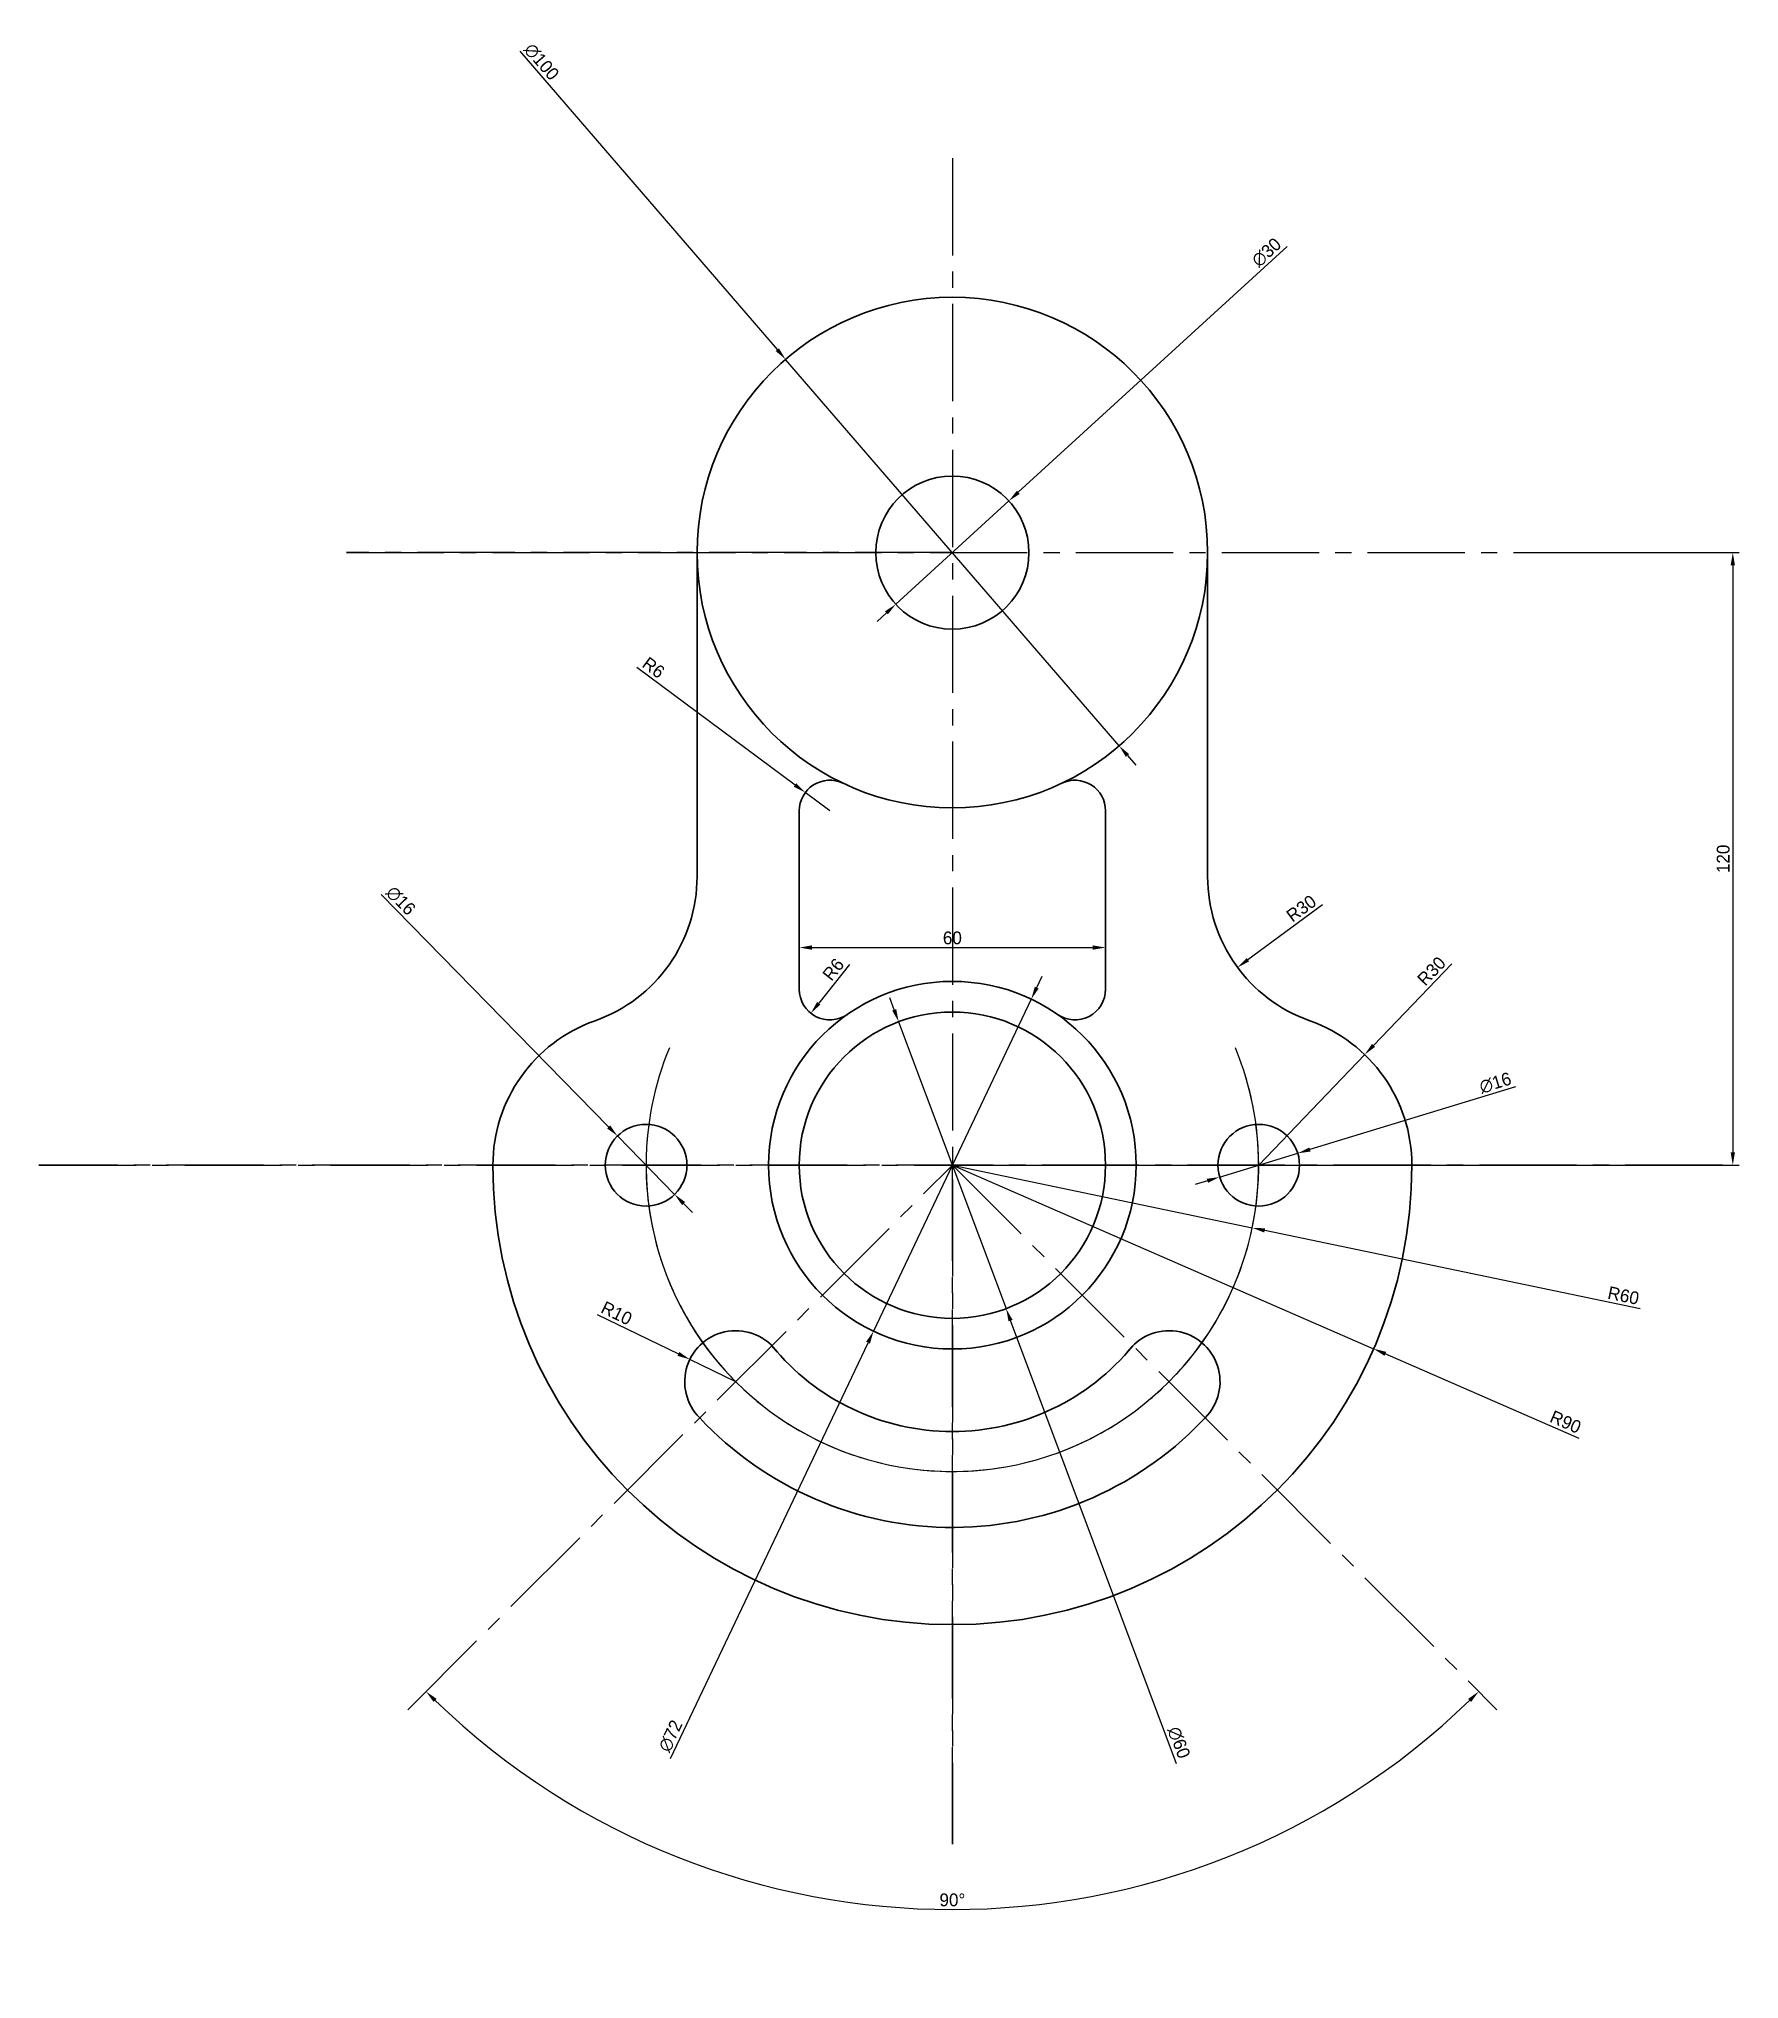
# Model space of a CAD drawing. Header units: millimetres. Extents: x -179 to 154, y -159 to 221.
import ezdxf

# ---------------------------------------------------------------- set-up
doc = ezdxf.new("R2010")
doc.units = ezdxf.units.MM
doc.linetypes.add('осевая2', pattern=[28.575, 19.05, -3.175, 3.175, -3.175])
doc.dimstyles.new('ISO-25', dxfattribs={"dimtxt": 2.5, "dimasz": 2.5, "dimexe": 1.25, "dimexo": 0.625, "dimtad": 1, "dimtxsty": 'Standard', "dimcen": 2.5, "dimadec": 0, "dimazin": 0, "dimtfac": 1, "dimtmove": 0, "dimatfit": 3, "dimfxl": 1, "dimarcsym": 0})

# ---------------------------------------------------------------- blocks, each defined once
blk = doc.blocks.new('*D2')
at = {"color": 0, "lineweight": -2}
for p, q in [((-84.75, 218.21), (-34.3, 159.75)), ((32.67, 82.15), (-32.67, 157.85)), ((34.3, 80.25), (35.93, 78.36))]:
    blk.add_line(p, q, dxfattribs=at)
at = {"color": 0}
for points in [[(-33.98, 160.02), (-34.61, 159.47), (-32.67, 157.85)], [(34.61, 80.53), (33.98, 79.98), (32.67, 82.15)]]:
    blk.add_solid(points, dxfattribs=at)
at = {"layer": 'Defpoints', "color": 0}
for p in [(-32.67, 157.85), (32.67, 82.15)]:
    blk.add_point(p, dxfattribs=at)
at = {"color": 0, "insert": (-80.48, 216.13), "char_height": 2.5, "attachment_point": 5, "rotation": 310.7924}
blk.add_mtext('∅100', dxfattribs=at)
blk = doc.blocks.new('*D3')
at = {"color": 0, "lineweight": -2}
for p, q in [((65.57, 179.93), (12.92, 131.81)), ((-11.07, 109.88), (11.07, 130.12)), ((-12.92, 108.19), (-14.76, 106.51))]:
    blk.add_line(p, q, dxfattribs=at)
at = {"color": 0}
for points in [[(12.64, 132.11), (13.2, 131.5), (11.07, 130.12)], [(-13.2, 108.5), (-12.64, 107.89), (-11.07, 109.88)]]:
    blk.add_solid(points, dxfattribs=at)
at = {"layer": 'Defpoints', "color": 0}
for p in [(11.07, 130.12), (-11.07, 109.88)]:
    blk.add_point(p, dxfattribs=at)
at = {"color": 0, "insert": (61.54, 178.79), "char_height": 2.5, "attachment_point": 5, "rotation": 42.4284}
blk.add_mtext('∅30', dxfattribs=at)
blk = doc.blocks.new('*D4')
at = {"color": 0, "lineweight": -2}
for p, q in [((-61.83, 97.57), (-30.82, 74.48)), ((-24, 69.4), (-28.81, 72.99))]:
    blk.add_line(p, q, dxfattribs=at)
at = {"color": 0}
blk.add_solid([(-30.57, 74.81), (-31.07, 74.15), (-28.81, 72.99)], dxfattribs=at)
at = {"layer": 'Defpoints', "color": 0}
for p in [(-28.81, 72.99), (-24, 69.4)]:
    blk.add_point(p, dxfattribs=at)
at = {"color": 0, "insert": (-58.53, 97.46), "char_height": 2.5, "attachment_point": 5, "rotation": 323.3273}
blk.add_mtext('R6', dxfattribs=at)
blk = doc.blocks.new('*D5')
at = {"color": 0, "lineweight": -2}
for p, q in [((-30, 60.58), (-30, 41.38)), ((30, 60.58), (30, 41.38)), ((-27.5, 42.63), (27.5, 42.63))]:
    blk.add_line(p, q, dxfattribs=at)
at = {"color": 0}
for points in [[(-27.5, 43.05), (-27.5, 42.21), (-30, 42.63)], [(27.5, 43.05), (27.5, 42.21), (30, 42.63)]]:
    blk.add_solid(points, dxfattribs=at)
at = {"layer": 'Defpoints', "color": 0}
for p in [(-30, 61.2), (30, 61.2), (30, 42.63)]:
    blk.add_point(p, dxfattribs=at)
at = {"color": 0, "insert": (0, 44.51), "char_height": 2.5, "attachment_point": 5}
blk.add_mtext('60', dxfattribs=at)
blk = doc.blocks.new('*D6')
at = {"color": 0, "lineweight": -2}
blk.add_line((-20.17, 39.3), (-26.17, 31.72), dxfattribs=at)
at = {"color": 0}
blk.add_solid([(-26.5, 31.98), (-25.85, 31.46), (-27.72, 29.76)], dxfattribs=at)
at = {"layer": 'Defpoints', "color": 0}
for p in [(-24, 34.47), (-27.72, 29.76)]:
    blk.add_point(p, dxfattribs=at)
at = {"color": 0, "insert": (-23.32, 38.34), "char_height": 2.5, "attachment_point": 5, "rotation": 51.6418}
blk.add_mtext('R6', dxfattribs=at)
blk = doc.blocks.new('*D7')
at = {"color": 0, "lineweight": -2}
blk.add_line((72.48, 51.01), (57.88, 40.23), dxfattribs=at)
at = {"color": 0}
blk.add_solid([(57.63, 40.57), (58.12, 39.9), (55.87, 38.75)], dxfattribs=at)
at = {"layer": 'Defpoints', "color": 0}
for p in [(80, 56.57), (55.87, 38.75)]:
    blk.add_point(p, dxfattribs=at)
at = {"color": 0, "insert": (68.35, 50.29), "char_height": 2.5, "attachment_point": 5, "rotation": 36.4407}
blk.add_mtext('R30', dxfattribs=at)
blk = doc.blocks.new('*D8')
at = {"color": 0, "lineweight": -2}
for p, q in [((97.8, 39.43), (82.49, 23.46)), ((60, 0), (80.76, 21.66))]:
    blk.add_line(p, q, dxfattribs=at)
at = {"color": 0}
blk.add_solid([(82.19, 23.75), (82.79, 23.17), (80.76, 21.66)], dxfattribs=at)
at = {"layer": 'Defpoints', "color": 0}
for p in [(80.76, 21.66), (60, 0)]:
    blk.add_point(p, dxfattribs=at)
at = {"color": 0, "insert": (93.85, 38.02), "char_height": 2.5, "attachment_point": 5, "rotation": 46.2064}
blk.add_mtext('R30', dxfattribs=at)
blk = doc.blocks.new('*D9')
at = {"color": 0, "lineweight": -2}
for p, q in [((112.31, 120), (154.12, 120)), ((152.87, 117.5), (152.87, 2.5)), ((112.31, 0), (154.12, 0))]:
    blk.add_line(p, q, dxfattribs=at)
at = {"color": 0}
for points in [[(152.45, 117.5), (153.29, 117.5), (152.87, 120)], [(152.45, 2.5), (153.29, 2.5), (152.87, 0)]]:
    blk.add_solid(points, dxfattribs=at)
at = {"layer": 'Defpoints', "color": 0}
for p in [(111.69, 120), (111.69, 0), (152.87, 0)]:
    blk.add_point(p, dxfattribs=at)
at = {"color": 0, "insert": (150.99, 60), "char_height": 2.5, "attachment_point": 5, "rotation": 90}
blk.add_mtext('120', dxfattribs=at)
blk = doc.blocks.new('*D10')
at = {"color": 0, "lineweight": -2}
for p, q in [((-69.58, -29.23), (-53.67, -36.96)), ((-42.43, -42.43), (-51.42, -38.05))]:
    blk.add_line(p, q, dxfattribs=at)
at = {"color": 0}
blk.add_solid([(-53.49, -36.59), (-53.85, -37.34), (-51.42, -38.05)], dxfattribs=at)
at = {"layer": 'Defpoints', "color": 0}
for p in [(-51.42, -38.05), (-42.43, -42.43)]:
    blk.add_point(p, dxfattribs=at)
at = {"color": 0, "insert": (-65.76, -29), "char_height": 2.5, "attachment_point": 5, "rotation": 334.077}
blk.add_mtext('R10', dxfattribs=at)
blk = doc.blocks.new('*D11')
at = {"color": 0, "lineweight": -2}
for p, q in [((-111.87, 53.02), (-67.34, 7.51)), ((-54.41, -5.72), (-65.59, 5.72)), ((-52.66, -7.51), (-50.91, -9.29))]:
    blk.add_line(p, q, dxfattribs=at)
at = {"color": 0}
for points in [[(-67.04, 7.8), (-67.64, 7.21), (-65.59, 5.72)], [(-52.36, -7.21), (-52.96, -7.8), (-54.41, -5.72)]]:
    blk.add_solid(points, dxfattribs=at)
at = {"layer": 'Defpoints', "color": 0}
for p in [(-65.59, 5.72), (-54.41, -5.72)]:
    blk.add_point(p, dxfattribs=at)
at = {"color": 0, "insert": (-108.05, 51.8), "char_height": 2.5, "attachment_point": 5, "rotation": 314.3697}
blk.add_mtext('∅16', dxfattribs=at)
blk = doc.blocks.new('*D12')
at = {"color": 0, "lineweight": -2}
for p, q in [((110.3, 15.35), (70.04, 3.06)), ((52.35, -2.33), (67.65, 2.33)), ((49.96, -3.06), (47.57, -3.79))]:
    blk.add_line(p, q, dxfattribs=at)
at = {"color": 0}
for points in [[(69.92, 3.46), (70.16, 2.67), (67.65, 2.33)], [(49.84, -2.67), (50.08, -3.46), (52.35, -2.33)]]:
    blk.add_solid(points, dxfattribs=at)
at = {"layer": 'Defpoints', "color": 0}
for p in [(67.65, 2.33), (52.35, -2.33)]:
    blk.add_point(p, dxfattribs=at)
at = {"color": 0, "insert": (106.36, 16.11), "char_height": 2.5, "attachment_point": 5, "rotation": 16.9667}
blk.add_mtext('∅16', dxfattribs=at)
blk = doc.blocks.new('*D13')
at = {"color": 0, "lineweight": -2}
for p, q in [((-11.4, 30.44), (-12.27, 32.78)), ((-10.52, 28.1), (10.52, -28.1)), ((43.91, -117.27), (11.4, -30.44))]:
    blk.add_line(p, q, dxfattribs=at)
at = {"color": 0}
for points in [[(-11.01, 30.58), (-11.79, 30.29), (-10.52, 28.1)], [(11.79, -30.29), (11.01, -30.58), (10.52, -28.1)]]:
    blk.add_solid(points, dxfattribs=at)
at = {"layer": 'Defpoints', "color": 0}
for p in [(-10.52, 28.1), (10.52, -28.1)]:
    blk.add_point(p, dxfattribs=at)
at = {"color": 0, "insert": (44.35, -113.1), "char_height": 2.5, "attachment_point": 5, "rotation": 290.5278}
blk.add_mtext('∅60', dxfattribs=at)
blk = doc.blocks.new('*D14')
at = {"color": 0, "lineweight": -2}
for p, q in [((16.52, 34.78), (17.59, 37.03)), ((15.45, 32.52), (-15.45, -32.52)), ((-55.19, -116.19), (-16.52, -34.78))]:
    blk.add_line(p, q, dxfattribs=at)
at = {"color": 0}
for points in [[(16.14, 34.95), (16.9, 34.6), (15.45, 32.52)], [(-16.9, -34.6), (-16.14, -34.95), (-15.45, -32.52)]]:
    blk.add_solid(points, dxfattribs=at)
at = {"layer": 'Defpoints', "color": 0}
for p in [(15.45, 32.52), (-15.45, -32.52)]:
    blk.add_point(p, dxfattribs=at)
at = {"color": 0, "insert": (-55.19, -111.81), "char_height": 2.5, "attachment_point": 5, "rotation": 64.5916}
blk.add_mtext('∅72', dxfattribs=at)
blk = doc.blocks.new('*D15')
at = {"color": 0, "lineweight": -2}
blk.add_arc((0, 0), 145.8, 225.9824, 314.0176, dxfattribs=at)
at = {"color": 0}
for points in [[(-101.61, -105.15), (-101.02, -104.55), (-103.1, -103.1)], [(101.02, -104.55), (101.61, -105.15), (103.1, -103.1)]]:
    blk.add_solid(points, dxfattribs=at)
at = {"layer": 'Defpoints', "color": 0}
for p in [(0, 0), (0, 0), (-106.67, -106.67), (106.67, -106.67), (-37.74, -140.83)]:
    blk.add_point(p, dxfattribs=at)
at = {"color": 0, "insert": (0, -143.93), "char_height": 2.5, "attachment_point": 5}
blk.add_mtext('90°', dxfattribs=at)
blk = doc.blocks.new('*D16')
at = {"color": 0, "lineweight": -2}
for p, q in [((0, 0), (82.51, -35.96)), ((122.79, -53.51), (84.8, -36.96))]:
    blk.add_line(p, q, dxfattribs=at)
at = {"color": 0}
blk.add_solid([(84.96, -36.57), (84.63, -37.34), (82.51, -35.96)], dxfattribs=at)
at = {"layer": 'Defpoints', "color": 0}
for p in [(0, 0), (82.51, -35.96)]:
    blk.add_point(p, dxfattribs=at)
at = {"color": 0, "insert": (120.11, -50.3), "char_height": 2.5, "attachment_point": 5, "rotation": 336.452}
blk.add_mtext('R90', dxfattribs=at)
blk = doc.blocks.new('*D17')
at = {"color": 0, "lineweight": -2}
for p, q in [((0, 0), (58.73, -12.27)), ((134.74, -28.15), (61.18, -12.78))]:
    blk.add_line(p, q, dxfattribs=at)
at = {"color": 0}
blk.add_solid([(61.26, -12.37), (61.09, -13.19), (58.73, -12.27)], dxfattribs=at)
at = {"layer": 'Defpoints', "color": 0}
for p in [(0, 0), (58.73, -12.27)]:
    blk.add_point(p, dxfattribs=at)
at = {"color": 0, "insert": (131.45, -25.54), "char_height": 2.5, "attachment_point": 5, "rotation": 348.2004}
blk.add_mtext('R60', dxfattribs=at)

msp = doc.modelspace()

# ---------------------------------------------------------------- linework, layer by layer
at = {"linetype": 'осевая2'}
for p, q in [((0, 197.27), (0, -133.029)), ((0, 120), (-118.681, 120)), ((-118.681, 120), (115.75, 120)), ((150.849, 0), (-178.945, 0)), ((-178.945, 0), (0, 0)), ((-106.666, -106.666), (0, 0)), ((0, -133.029), (0, 0)), ((0, 0), (106.666, -106.666))]:
    msp.add_line(p, q, dxfattribs=at)
at = {"lineweight": 30}
for p, q in [((-50, 120), (-50, 56.569)), ((50, 120), (50, 56.569)), ((-30, 53), (-30, 69.404)), ((30, 53), (30, 69.404)), ((30, 69.404), (30, 53)), ((-30, 34.467), (-30, 53)), ((30, 53), (30, 51.962)), ((30, 51.962), (30, 34.467))]:
    msp.add_line(p, q, dxfattribs=at)
msp.add_line((0, 0), (150.849, 0))
for centre, radius in [((0, 120), 50), ((0, 120), 15), ((0, 0), 36), ((0, 0), 30), ((-60, 0), 8), ((60, 0), 8)]:
    msp.add_circle(centre, radius, dxfattribs=at)
for centre, radius, start, end in [((-24, 69.404), 6, 64.62307, 180), ((24, 69.404), 6, 0, 115.37693), ((-80, 56.569), 30, 289.47122, 0), ((80, 56.569), 30, 180, 250.52878), ((-24, 34.467), 6, 180, 304.8499), ((24, 34.467), 6, 235.1501, 0), ((-60, 0), 30, 109.47122, 180), ((60, 0), 30, 0, 70.52878), ((0, 0), 90, 180, 360), ((-42.426, -42.426), 10, 35.3405, 225), ((42.426, -42.426), 10, 315, 144.6595), ((0, -6.611), 45.566, 219.11149, 320.88851), ((0, -3.153), 67.807, 223.11579, 317.53592)]:
    msp.add_arc(centre, radius, start, end, dxfattribs=at)
at = {"linetype": 'осевая2'}
for start, end in [(180, 22.51652), (157.48348, 180), (0, 22.51652)]:
    msp.add_arc((0, 0), 60, start, end, dxfattribs=at)
msp.add_arc((0, 0), 60, 172.35489, 7.64511)

# ---------------------------------------------------------------- dimensions: what is measured, and where the dimension line sits
for p1, p2, picture, middle in [((32.666, 82.146), (-32.666, 157.854), '*D2', (-81.895, 214.902)), ((-11.072, 109.88), (11.072, 130.12), '*D3', (62.802, 177.403)), ((-54.406, -5.719), (-65.594, 5.719), '*D11', (-109.39, 50.489)), ((15.446, 32.518), (-15.446, -32.518), '*D14', (-53.494, -112.615)), ((-10.52, 28.095), (10.52, -28.095), '*D13', (42.597, -113.762)), ((52.348, -2.335), (67.652, 2.335), '*D12', (106.912, 14.313))]:
    dim = msp.add_diameter_dim_2p(p1=p1, p2=p2, dimstyle='ISO-25')
    dim.commit()
    dim.dimension.update_dxf_attribs({"geometry": picture, "text_midpoint": middle, "dimtype": 163})
dim = msp.add_aligned_dim(p1=(111.687, 120), p2=(111.687, 0), distance=41.182, dimstyle='ISO-25')
dim.commit()
dim.dimension.update_dxf_attribs({"geometry": '*D9', "text_midpoint": (150.994, 60)})
for center, mpoint, picture, middle in [((-24, 69.404), (-28.812, 72.987), '*D4', (-59.655, 95.953)), ((80, 56.569), (55.866, 38.749), '*D7', (69.459, 48.786)), ((60, 0), (80.762, 21.655), '*D8', (95.207, 36.721)), ((0, 0), (82.505, -35.956), '*D16', (119.356, -52.016)), ((0, 0), (58.732, -12.269), '*D17', (131.064, -27.38)), ((-42.426, -42.426), (-51.42, -38.055), '*D10', (-66.58, -30.686))]:
    dim = msp.add_radius_dim(center=center, mpoint=mpoint, dimstyle='ISO-25')
    dim.commit()
    dim.dimension.update_dxf_attribs({"geometry": picture, "text_midpoint": middle, "dimtype": 164})
dim = msp.add_linear_dim(base=(30, 42.631), p1=(-30, 61.202), p2=(30, 61.202), dimstyle='ISO-25')
dim.commit()
dim.dimension.update_dxf_attribs({"geometry": '*D5', "text_midpoint": (0, 44.506)})
dim = msp.add_radius_dim(center=(-24, 34.467), mpoint=(-27.723, 29.762), dimstyle='ISO-25', override={"dimtmove": 1})
dim.commit()
dim.dimension.update_dxf_attribs({"geometry": '*D6', "text_midpoint": (-21.853, 37.18), "dimtype": 164})
dim = msp.add_angular_dim_2l(base=(-37.736, -140.833), line1=((0, 0), (106.666, -106.666)), line2=((-106.666, -106.666), (0, 0)), dimstyle='ISO-25')
dim.commit()
dim.dimension.update_dxf_attribs({"geometry": '*D15', "text_midpoint": (0, -143.926)})

doc.saveas('drawing.dxf')
